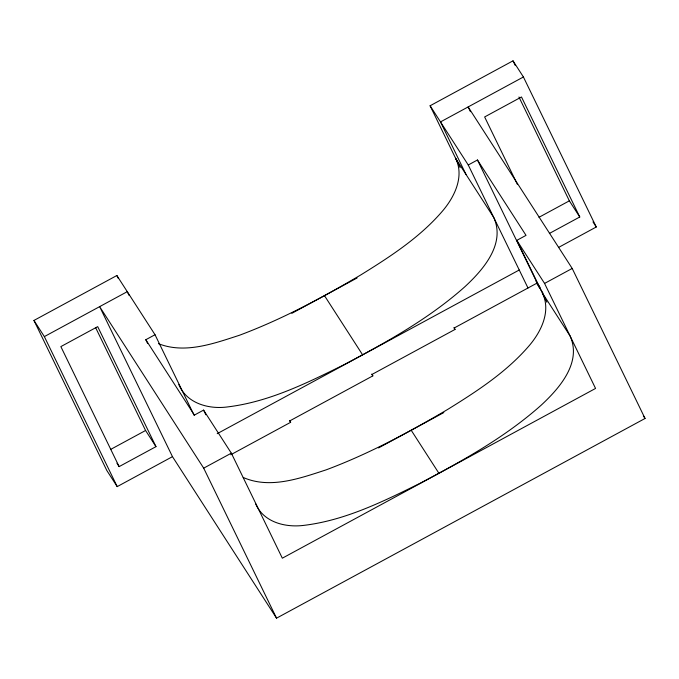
<?xml version="1.0" encoding="UTF-8"?>
<svg xmlns="http://www.w3.org/2000/svg" width="679" height="679" viewBox="0 0 679 679"><rect width="100%" height="100%" fill="white"/><g stroke="black" fill="none" stroke-linecap="round" stroke-linejoin="round"><path stroke-width="1.02" d="M158.47 343.676C184.875 354.158 213.86 343.515 239.39 335.282C281.81 319.427 321.854 297.911 360.778 274.936C390.391 256.577 420.293 237.209 443.048 210.414C454.794 196.384 464.453 176.201 455.592 158.275L493.752 217.492C505.745 244.092 483.1 269.869 464.809 286.801C428.712 318.918 386.071 342.488 343.566 364.946C306.857 383.075 269.054 401.832 227.923 406.882C209.03 409.539 186.827 403.623 178.815 384.603M243.252 477.473C270.021 489.287 299.999 478.313 326.107 469.868C368.527 454.022 408.571 432.498 447.503 409.53C477.108 391.172 507.018 371.795 529.764 345C541.511 330.979 551.17 310.795 542.309 292.861L570.063 335.935C582.056 362.535 559.411 388.312 541.121 405.244C505.023 437.361 462.382 460.922 419.877 483.389C383.168 501.518 345.365 520.275 304.234 525.325C285.808 527.77 263.724 522.533 255.694 503.92M470.445 111.687L468.145 106.942L572.202 268.451L645.05 418.468L276.54 618.17L172.474 456.653L117.204 486.614L106.798 470.462L33.95 320.446L116.864 275.513L155.024 334.73L194.177 415.37M460.15 167.645L430.096 105.763L513.01 60.83L523.416 76.982L596.264 226.998L558.494 247.47M33.95 320.446L44.356 336.597L127.27 291.664L129.095 295.416M523.416 76.982L440.501 121.914L465.998 174.418M147.657 343.532L145.807 339.721L155.024 334.73M430.096 105.763L468.255 164.989L477.464 159.989L526.03 235.367L516.821 240.358L546.867 302.24M291.843 313.333L357.103 277.966M110.567 449.464L145.578 430.494L155.983 446.646L119.131 466.617L116.941 463.214M538.956 217.314L569.358 200.84L579.764 216.991L549.362 233.466M516.821 240.358L544.566 283.423L595.559 388.439L282.328 558.189L231.335 453.173L203.581 410.099L194.372 415.098L145.807 339.721M217.195 433.677L519.248 269.996M537.199 283.007L454.285 327.94L455.015 329.442L372.1 374.375L372.83 375.877L289.916 420.81L290.637 422.304L230.758 454.76M172.474 456.653L99.635 306.636L203.692 468.154L231.335 453.173M544.566 283.423L572.202 268.451M378.559 447.928L443.82 412.56M592.979 221.897L596.264 226.998M643.336 415.803L645.05 418.468M536.071 281.259L540.06 287.438M536.563 283.126L542.81 292.827M453.886 327.685L455.015 329.442M324.477 295.654L362.628 354.871M411.194 430.24L438.94 473.314M371.702 374.121L372.83 375.877M289.509 420.556L290.637 422.304M513.01 60.83L515.319 65.583M579.764 216.991L521.489 96.978L484.636 116.949L517.474 184.578M518.951 97.021L569.358 200.84M477.464 159.989L539.389 287.506M468.255 164.989L527.99 287.998M203.581 410.099L205.856 414.793M116.864 275.513L118.231 278.322M203.692 468.154L276.54 618.17M155.983 446.646L97.708 326.633L60.855 346.604L119.131 466.617M95.62 327.626L145.578 430.494M44.356 336.597L117.204 486.614"/></g></svg>
